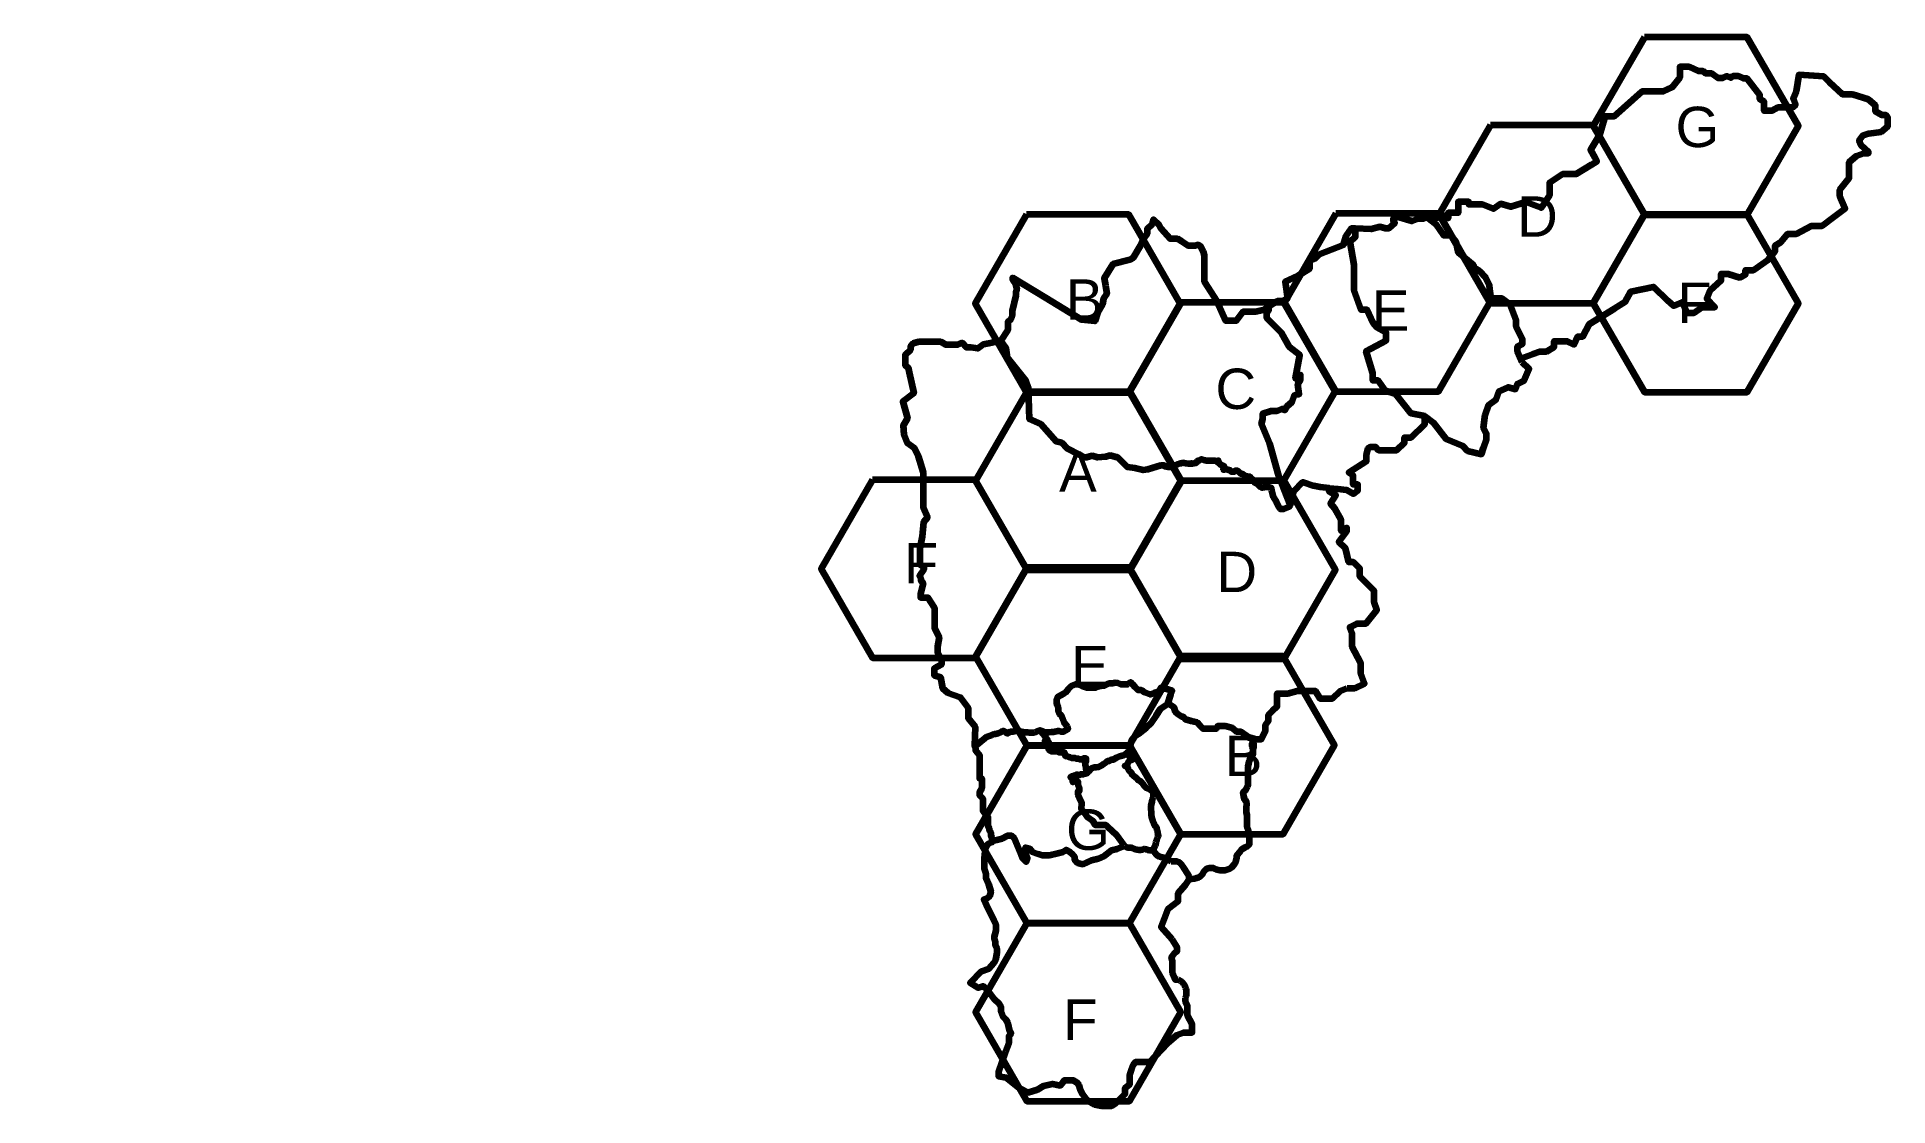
# Model space of a CAD drawing. Header units: millimetres. Extents: x 35340 to 139450, y -25080 to 35040.
import ezdxf

# ---------------------------------------------------------------- set-up
doc = ezdxf.new("R2010")
doc.units = ezdxf.units.MM
doc.styles.get("Standard").update_dxf_attribs({"font": 'arial.ttf'})

msp = doc.modelspace()

# ---------------------------------------------------------------- linework, layer by layer
at = {"color": 4, "lineweight": 211}
for points in [[(125757, 35040), (122870, 30040), (125757, 25040), (131530, 25040), (134417, 30040), (131530, 35040)], [(117097, 30080), (114210, 25080), (117097, 20080), (122870, 20080), (125757, 25080), (122870, 30080)], [(90987, 25050), (88100, 20050), (90987, 15050), (96760, 15050), (99647, 20050), (96760, 25050)], [(108387, 25110), (105500, 20110), (108387, 15110), (114160, 15110), (117047, 20110), (114160, 25110)], [(125757, 25060), (122870, 20060), (125757, 15060), (131530, 15060), (134417, 20060), (131530, 25060)], [(99697, 20100), (96810, 15100), (99697, 10100), (105470, 10100), (108357, 15100), (105470, 20100)], [(91013, 15083), (88126, 10083), (91013, 5083), (96787, 5083), (99673, 10083), (96787, 15083)], [(82334, 10132), (79447, 5132), (82334, 132), (88107, 132), (90994, 5132), (88107, 10132)], [(99707, 10070), (96820, 5070), (99707, 70), (105480, 70), (108367, 5070), (105480, 10070)], [(91019, 5202), (88132, 202), (91019, -4798), (96793, -4798), (99679, 202), (96793, 5202)], [(99667, 210), (96780, -4790), (99667, -9790), (105440, -9790), (108327, -4790), (105440, 210)], [(91017, -4800), (88130, -9800), (91017, -14800), (96790, -14800), (99677, -9800), (96790, -4800)], [(91019, -14805), (88132, -19805), (91019, -24805), (96793, -24805), (99679, -19805), (96793, -14805)]]:
    msp.add_lwpolyline(points, close=True, dxfattribs=at)
at = {"color": 30, "lineweight": 211, "true_color": 0xf8991e}
for points in [[(118781, 16966), (119460, 17200), (119890, 17348), (120250, 17348), (120680, 17620), (120680, 17930), (121400, 17930), (121790, 17750), (122010, 18200), (122290, 18200), (122670, 18910), (124070, 19770), (124677, 20143), (124990, 20720), (126260, 20990), (127050, 20230), (127378, 19915), (127880, 20130), (128140, 19520), (128540, 19520), (129000, 19850), (129710, 19850), (129270, 20310), (129450, 20780), (130060, 21350), (130060, 21730), (130460, 21730), (131110, 21510), (131440, 21690), (131440, 21930), (131890, 21930), (132710, 22500), (133100, 23000), (133100, 23320), (133440, 23530), (133810, 23970), (134310, 23970), (135150, 24430), (135750, 24430), (136370, 24890), (137045, 25390), (136740, 26090), (136740, 26450), (137260, 27100), (137260, 28010), (137680, 28360), (138090, 28500), (138360, 28500), (138360, 28580), (137950, 28960), (137820, 29220), (138040, 29500), (138370, 29620), (139070, 29710), (139450, 30020), (139450, 30330), (139450, 30510), (139340, 30650), (139110, 30650), (138740, 30850), (138740, 31190), (138360, 31530), (137460, 31810), (136910, 31810), (136170, 32510), (135841, 32821), (134440, 32920), (134290, 31980), (134110, 31590), (134250, 31220), (134080, 31080), (133250, 31080), (132920, 30890), (132480, 30890), (132480, 31390), (132240, 31550), (132240, 31780), (131530, 32700), (131320, 32700), (131050, 32840), (130720, 32840), (130610, 32740), (130380, 32840), (130140, 32730), (129900, 32730), (129540, 32990), (129200, 32990), (129060, 33120), (128800, 33120), (128270, 33360), (127740, 33360), (127740, 32760), (127300, 32200), (126800, 31980), (126100, 31980), (125610, 31980), (124030, 30570), (123530, 30570), (123220, 29530), (122720, 28700), (122960, 28260), (123078, 28044), (122780, 27860), (121911, 27322), (121150, 27322), (120420, 26840), (120420, 26120), (120130, 25700), (119949, 25438), (119080, 25760), (118230, 25490), (117660, 25650), (117270, 25370), (116640, 25620), (116260, 25620), (115880, 25620), (115880, 25770), (115270, 25770), (115270, 25420), (115270, 25150), (114720, 25150), (114720, 24850), (114300, 25070), (114020, 24840), (113540, 24890)], [(105820, 8720), (105180, 10340), (104680, 12160), (104210, 13280), (104290, 13570), (104290, 13870), (104760, 14020), (105100, 14020), (105380, 14120), (105520, 14050), (105650, 14270), (105940, 14530), (106060, 14890), (106210, 14960), (106330, 14960), (106250, 15520), (106410, 15760), (106410, 16040), (106250, 15840), (106130, 15840), (106370, 17140), (105780, 17600), (105330, 18400), (104520, 19230), (104520, 19520), (104630, 19680), (104630, 19880), (104300, 19680), (103880, 19580), (103160, 19580), (102790, 19080), (102200, 19080), (101710, 20160), (101010, 21280), (101010, 21990), (101010, 22750), (100950, 22950), (100790, 23280), (100660, 23360), (100460, 23290), (100110, 23290), (99730, 23540), (99492, 23697), (99370, 23697), (99070, 23697), (98560, 24250), (98460, 24470), (98130, 24770), (98070, 24520), (97780, 24260), (97780, 23980), (97530, 23630), (97390, 23300), (96970, 22610), (96800, 22510), (95850, 22270), (95360, 21470), (95430, 21060), (95508, 20604), (95330, 20330), (95270, 20020), (94990, 19520), (94840, 19060), (94080, 19140), (92060, 20370), (90202, 21501), (90202, 21410), (90380, 21150), (90460, 20840), (90400, 20670), (90400, 20510), (90190, 19640), (90190, 19370), (90110, 19170), (89940, 19020), (89940, 18560), (89550, 17950)], [(108020, 9670), (108507, 9621), (108988, 9573), (109390, 9340), (109630, 9530), (109630, 9870), (109370, 9870), (109370, 10090), (109370, 10380), (109120, 10550), (110120, 11190), (110120, 11550), (110210, 11910), (110340, 12000), (110620, 12000), (110790, 11810), (111220, 11810), (111820, 11810), (112260, 12210), (112260, 12510), (112630, 12510), (113400, 13260), (113400, 13710), (112640, 13870), (111770, 14950), (111190, 15150), (110780, 15730), (110470, 15730), (110470, 16130), (110100, 17380), (111220, 17980), (111220, 18430), (110720, 18710), (110500, 18970), (110150, 19700), (109810, 19700), (109430, 20790), (109430, 22220), (109200, 23520), (109500, 23810), (109500, 24280), (109260, 24280), (108960, 23840), (108800, 23340), (107450, 22800), (107210, 22560), (106910, 22450), (106910, 22010), (106270, 21600), (105550, 21270), (105680, 20330), (105400, 20190), (105090, 20190), (104630, 19880)], [(118870, 16760), (118610, 17360), (118610, 17630), (118900, 17780), (118900, 18050), (118530, 18760), (118530, 19120), (118190, 19990), (117750, 20330), (117130, 20330), (117060, 20860), (117032, 21075), (116840, 21490), (116480, 21880), (116200, 22040), (116130, 22200), (115300, 22900), (115170, 23530), (114890, 23880), (114470, 23880), (114060, 24470), (113540, 24890), (113320, 24820), (113040, 24820), (112670, 24680), (111840, 24930), (111710, 24930), (111620, 24820), (111620, 24700), (111710, 24590), (111360, 24270), (111180, 24270), (110870, 24370), (110380, 24230), (109500, 24280)], [(109030, -1590), (109460, -1590), (110010, -1320), (109800, -750), (109800, -170), (109460, 470), (109318, 737), (109318, 1490), (109190, 1850), (109600, 2060), (110100, 2060), (110700, 2810), (110550, 3240), (110550, 3890), (109740, 4700), (109740, 5150), (109380, 5500), (109130, 5500), (108940, 6300), (108570, 6640), (109020, 7250), (109020, 7440), (108690, 7270), (108690, 7270), (108690, 7880), (108340, 8530), (108090, 8810), (108400, 9280), (108020, 9480), (108020, 9670), (107520, 9720), (107130, 9790), (106600, 9990), (106500, 9990), (106030, 9490), (105900, 9110), (105900, 8920), (105820, 8720), (105730, 8590), (105450, 8480), (105290, 8480), (105180, 8610), (105050, 8890), (104880, 9170), (104800, 9540), (104773, 9663), (104640, 9730), (104460, 9730), (104370, 9700), (104320, 9730), (104250, 9680), (104130, 9740), (103980, 9900), (103980, 9950), (103950, 9950), (103870, 9950), (103740, 10110), (103610, 10220), (103570, 10300), (103420, 10320), (103350, 10329), (103160, 10450), (103121, 10475), (103050, 10475), (102890, 10650), (102710, 10650), (102670, 10590), (102530, 10590), (102490, 10640), (102140, 10750), (102110, 10700), (102080, 10700), (102070, 10730), (102120, 10910), (102090, 10920), (102020, 10920), (101890, 10990), (101900, 11010), (101830, 11060), (101742, 11123), (101800, 11210), (101790, 11220), (101770, 11210), (101730, 11210), (101680, 11180), (101620, 11200), (101550, 11200), (101320, 11200), (101120, 11200), (100970, 11250), (100880, 11280), (100800, 11280), (100740, 11240), (100689, 11206), (100650, 11230), (100580, 11170), (100510, 11070), (100310, 11040), (100270, 11070), (100210, 11030), (100100, 11030), (99960, 11060), (99778, 11099), (99690, 11050), (99620, 11050), (99520, 11020), (99190, 10850), (98960, 10850), (98780, 10890), (98750, 10940), (98550, 10940), (97810, 10710), (97560, 10670), (97090, 10790), (96670, 10850), (96120, 11410), (96020, 11410), (95710, 11510), (95460, 11420), (94980, 11390), (94690, 11490), (94370, 11390), (94260, 11390), (93970, 11540), (93287, 11893), (92990, 12210), (92660, 12300), (91800, 13260), (91160, 13550), (91100, 15320), (90980, 15710), (89930, 17010), (89850, 17550), (89550, 17950), (88880, 17810), (88565, 17744), (88260, 17520), (87860, 17580), (87620, 17580), (87380, 17850), (87120, 17730), (86460, 17730), (86180, 17890), (84930, 17890), (84620, 17800), (84470, 17640), (84470, 17440), (84170, 17160), (84170, 16640), (84170, 16590), (84340, 16460), (84400, 16180), (84650, 15010), (84030, 14540), (84310, 13610), (84060, 13200), (84100, 12680), (84280, 12220), (84680, 11930), (84900, 11470), (85180, 10550), (85180, 8580), (85420, 8010), (85210, 7750), (85120, 6950), (84990, 6300), (84990, 5370), (85220, 5220), (85220, 5100), (84980, 4740), (85060, 4590), (85060, 4470), (85190, 4320), (85040, 3730), (85040, 3520), (85450, 3520), (85820, 2930), (85820, 2340), (85820, 1790), (86080, 1280), (85980, 770), (85980, 430), (86210, -30), (86210, -250), (85810, -480), (85810, -850), (86150, -970), (86270, -1590), (86570, -1840), (87260, -2080), (87720, -2680), (87720, -3260), (88100, -3760), (88074, -4830)], [(113400, 13710), (113860, 13360), (114580, 12450), (115530, 12050), (115800, 11770), (116580, 11580), (116700, 11930), (116867, 12418), (116867, 12730), (116700, 13060), (116800, 13790), (116990, 14330), (117410, 14650), (117580, 15120), (118090, 15340), (118500, 15230), (118610, 15530), (118990, 15720), (119260, 16370), (118870, 16760)], [(97296, -4143), (97733, -3821), (98006, -3559), (98280, -3134), (98534, -2739), (98948, -2471), (99116, -1942), (99181, -1738), (98577, -1537), (98419, -1784), (98171, -1863), (97951, -1934), (97632, -1829), (97459, -1695), (97276, -1695), (97112, -1522), (96972, -1374), (96876, -1272), (96826, -1272), (96702, -1351), (96670, -1372), (96554, -1384), (96358, -1384), (96311, -1384), (96128, -1299), (95986, -1287), (95841, -1315), (95631, -1315), (95358, -1449), (95171, -1464), (95013, -1503), (94871, -1572), (94398, -1572), (94125, -1478), (93926, -1380), (93862, -1380), (93728, -1380), (93508, -1472), (93335, -1631), (93180, -1831), (93085, -1908), (92734, -2079), (92673, -2236), (92673, -2398), (92721, -2540), (92767, -2673), (92767, -2860), (92834, -3004), (92941, -3102), (93014, -3281), (93100, -3495), (93249, -3670), (93278, -3734), (93320, -3825), (93320, -3886), (93061, -4044), (92945, -4044), (92856, -4003), (92714, -4003), (92656, -4020), (92522, -4060), (92392, -4060), (92251, -4083), (92054, -4083), (91778, -3968)], [(103830, -4450), (104210, -4450), (104430, -3990), (104430, -3640), (104600, -3420), (104600, -3090), (104840, -2860), (105102, -2609), (105102, -2230), (105102, -2110), (105102, -1890), (105690, -1890), (106230, -1730), (106640, -1730), (107240, -1730), (107500, -2170), (108200, -2170), (108660, -1730), (109030, -1590)], [(99130, -11310), (99230, -11320), (99320, -11320), (99440, -11320), (99520, -11340), (99530, -11340), (99550, -11350), (99620, -11400), (99690, -11480), (99830, -11670), (100060, -12040), (100120, -12180), (100120, -12270), (100120, -12360), (100240, -12310), (100300, -12310), (100430, -12290), (100480, -12282), (100550, -12250), (100580, -12240), (100700, -12220), (100790, -12150), (100820, -12120), (100910, -12020), (100990, -11870), (101060, -11800), (101130, -11730), (101290, -11690), (101500, -11690), (101650, -11770), (101870, -11810), (102180, -11810), (102410, -11750), (102550, -11640), (102680, -11500), (102770, -11340), (102830, -11120), (102830, -10970), (103020, -10770), (103110, -10630), (103290, -10520), (103430, -10470), (103530, -10360), (103530, -9790), (103490, -9680), (103490, -9590), (103410, -9400), (103410, -9180), (103410, -8990), (103410, -8730), (103360, -8590), (103360, -8290), (103390, -8100), (103360, -7960), (103270, -7890), (103210, -7680), (103180, -7430), (103250, -7350), (103340, -7310), (103420, -7110), (103466, -6996), (103466, -6380), (103466, -5980), (103530, -5650), (103660, -5420), (103736, -5286), (103736, -4960), (103690, -4870), (103690, -4680), (103830, -4450), (103510, -4360), (103070, -4030), (102830, -4030), (102600, -3840), (102190, -3720), (101870, -3720), (101740, -3720), (101660, -3860), (101310, -3860), (101120, -3860), (101120, -3860), (100930, -3860), (100770, -3700), (100590, -3520), (100250, -3430), (99937, -3347), (99820, -3190), (99730, -3190), (99480, -3030), (99380, -2930), (99300, -2670), (98948, -2430)], [(96516, -10452), (96065, -9827), (95585, -9390), (95474, -9290), (95288, -9290), (95059, -9290), (94868, -9290), (94740, -9067), (94429, -8839), (94228, -8529), (94094, -8399), (94105, -8027), (93976, -7755), (93896, -7585), (93896, -7457), (93896, -7354), (93976, -7354), (93976, -7246), (93976, -7199), (93896, -7010), (93896, -6846), (93850, -6805), (93798, -6760), (93798, -6760), (93684, -6725), (93606, -6725), (93606, -6765), (93637, -6812), (93637, -6812), (93601, -6860), (93601, -6793), (93566, -6689), (93548, -6639), (93468, -6592), (93544, -6526), (93625, -6526), (93722, -6478), (93807, -6437), (93864, -6437), (93945, -6469), (94045, -6424), (94144, -6424), (94211, -6424), (94263, -6374), (94346, -6374), (94431, -6338), (94488, -6265), (94449, -6265), (94408, -6221), (94357, -6168), (94357, -6065), (94322, -5957), (94322, -5803), (94285, -5758), (94344, -5714), (94344, -5629), (94344, -5536), (94273, -5536), (94187, -5536), (94126, -5592), (94074, -5592), (93998, -5592), (93932, -5553), (93814, -5553), (93758, -5516), (93689, -5516), (93618, -5516), (93542, -5516), (93444, -5482), (93378, -5459), (93308, -5434), (93258, -5417), (93204, -5398), (93166, -5385), (93166, -5320), (93166, -5283), (93166, -5283), (93131, -5249), (93131, -5249), (93131, -5193), (93131, -5193), (93069, -5193), (93030, -5193), (92976, -5193), (92946, -5193), (92920, -5193), (92900, -5193), (92880, -5207), (92864, -5207), (92845, -5207), (92827, -5207), (92809, -5189), (92786, -5166), (92768, -5148), (92757, -5137), (92735, -5137), (92715, -5151), (92693, -5151), (92671, -5151), (92648, -5139), (92627, -5128), (92606, -5141), (92594, -5148), (92505, -5148), (92460, -5148), (92435, -5148), (92409, -5148), (92389, -5129), (92371, -5129), (92334, -5100), (92320, -5082), (92296, -5076), (92272, -5070), (92256, -4979), (92241, -4851), (92241, -4750), (92272, -4659), (92245, -4642), (92166, -4662), (92090, -4699), (92048, -4671), (92048, -4598), (92048, -4514), (92103, -4497), (92133, -4481), (92169, -4462), (92124, -4405), (91911, -4136), (91778, -3968), (91726, -3968), (91617, -4000), (91553, -4035), (91474, -4067), (91446, -4078), (91400, -4086), (91311, -4100), (91247, -4100), (91171, -4092), (91068, -4080), (90973, -4075), (90892, -4075), (90802, -4058), (90634, -4017), (90600, -4008), (90567, -4008), (90446, -4008), (90316, -4020), (90227, -4039), (90200, -4039), (90081, -4044), (89991, -4102), (89965, -4119), (89942, -4127), (89921, -4127), (89898, -4127), (89867, -4120), (89816, -4061), (89742, -4002), (89692, -3993), (89670, -3993), (89643, -4000), (89614, -4016), (89528, -4067), (89397, -4124), (89252, -4162), (89181, -4162), (89040, -4217), (88764, -4325), (88341, -4674), (88224, -4770), (88151, -4830), (88074, -4830), (88074, -4830), (88119, -4955), (88119, -5082), (88189, -5137), (88348, -5323), (88348, -5543), (88348, -5757), (88348, -6205), (88348, -6501), (88348, -6664), (88490, -6664), (88490, -7000), (88490, -7214), (88347, -7428), (88347, -7602), (88347, -7602), (88531, -7795), (88531, -7928), (88531, -7928), (88531, -8111), (88531, -8336), (88531, -8489), (88531, -8489), (88674, -8641), (88816, -8794), (88816, -8923), (88816, -9321), (88896, -9453), (88896, -9546), (88981, -9702), (88981, -9883), (89037, -9975), (89037, -10104), (89037, -10164), (89318, -10104), (89619, -10039), (89945, -9859), (90134, -9859), (90299, -10015), (90636, -10830), (90756, -11120), (90971, -11354), (91059, -11121), (90931, -10800), (90931, -10551), (91156, -10607), (91312, -10792), (91638, -10896), (91856, -10966), (92281, -10966), (92751, -10860), (93048, -10793), (93221, -10679), (93398, -10768), (93603, -10952), (93701, -11041), (93701, -11225), (93872, -11410), (94161, -11482), (94659, -11261), (95041, -11165), (95350, -11029), (95780, -10699), (96094, -10615), (96516, -10452)], [(98333, -10109), (98383, -9967), (98397, -9925), (98411, -9885), (98386, -9735), (98373, -9652), (98348, -9559), (98326, -9438), (98278, -9364), (98197, -9305), (98168, -9187), (98105, -9037), (98049, -8872), (98034, -8661), (98016, -8269), (98012, -8195), (98069, -7955), (98089, -7817), (98133, -7709), (98146, -7678), (98131, -7560), (98131, -7471), (98091, -7378), (97923, -7278), (97739, -7204), (97630, -7087), (97603, -7038), (97512, -6929), (97473, -6883), (97458, -6883), (97422, -6827), (97343, -6787), (97273, -6751), (97220, -6673), (97033, -6531), (96981, -6470), (96919, -6435), (96919, -6356), (96838, -6280), (96790, -6250), (96763, -6221), (96727, -6182), (96727, -6160), (96708, -6131), (96708, -6113), (96708, -6088), (96698, -6069), (96688, -6049), (96662, -6026), (96606, -5989), (96587, -5976), (96564, -5976), (96546, -5976), (96535, -5959), (96570, -5936), (96631, -5910), (96660, -5881), (96698, -5820), (96752, -5713), (96790, -5667), (96880, -5630), (96930, -5609), (96846, -5522), (96775, -5381), (96741, -5347), (96716, -5347), (96688, -5322), (96665, -5322), (96617, -5279), (96535, -5339), (96446, -5365), (96220, -5430), (96049, -5508), (95878, -5618), (95805, -5618), (95770, -5588), (95647, -5681), (95572, -5681), (95529, -5681), (95490, -5724), (95443, -5776), (95330, -5860), (95228, -5936), (95039, -6016), (94887, -6052), (94786, -6052), (94672, -6083), (94590, -6135), (94488, -6265)], [(89037, -10164), (89037, -10270), (88830, -10340), (88670, -10590), (88610, -11140), (88610, -11710), (88700, -11980), (88700, -12260), (88850, -12610), (88980, -13040), (88910, -13300), (88760, -13410), (88600, -13460), (88730, -13770), (89160, -14640), (89275, -14873), (89275, -15230), (89180, -15570), (89180, -15640), (89240, -15810), (89240, -16020), (89330, -16230), (89330, -16470), (89260, -16860), (89160, -17040), (88880, -17360), (88450, -17510), (87830, -18160), (88270, -18430), (88550, -18350), (88800, -18560), (89180, -19080), (89460, -19340), (89550, -19490), (89550, -19750), (89660, -20040), (89810, -20190), (89930, -20390), (90030, -20880), (90140, -20980), (90000, -21150), (90000, -21550), (89810, -22030), (89420, -23170), (89420, -23410), (89860, -23480), (90600, -24070), (91070, -24320), (91610, -24160), (91960, -23950), (92450, -23840), (92910, -23930), (93070, -23720), (93136, -23634), (93240, -23634), (93330, -23634), (93500, -23634), (93620, -23634), (93810, -23740), (93930, -23890), (94000, -24140), (94140, -24420), (94380, -24730), (94830, -25000), (95220, -25080), (95520, -25080), (95800, -25080), (96010, -24940), (96310, -24640), (96545, -24405), (96545, -24060), (96810, -23850), (96810, -23310), (96910, -23030), (96995, -22792), (97140, -22590), (97360, -22590), (97930, -22590), (98920, -21550), (99460, -21070), (99830, -20950), (100320, -20950), (100320, -20480), (100050, -19990), (100050, -19440), (99940, -19210), (99940, -19000)], [(96516, -10452), (96614, -10522), (96699, -10538), (96849, -10538), (96910, -10550), (97104, -10630), (97310, -10676), (97417, -10676), (97511, -10664), (97608, -10623), (97671, -10629), (97712, -10633), (97816, -10668), (97916, -10688), (97980, -10688), (98011, -10692), (98114, -10713), (98177, -10576), (98242, -10418), (98272, -10346), (98297, -10244), (98316, -10164), (98333, -10109), (98333, -10109), (98333, -10109)], [(99180, -15710), (98560, -15030), (98750, -14540), (98961, -13995), (99280, -13750), (99524, -13563), (99524, -13110), (99930, -12650), (100120, -12360)], [(99530, -17990), (99370, -17990), (99200, -17600), (99200, -17540), (99200, -16930), (99150, -16710), (99330, -16470), (99470, -16370), (99470, -16160), (99180, -15710)]]:
    msp.add_lwpolyline(points, dxfattribs=at)
at = {"color": 159, "lineweight": 211, "true_color": 0x22346e}
msp.add_lwpolyline([(96617, -5279), (96735, -5147), (96799, -5076), (96842, -4850), (96889, -4599), (96960, -4439), (97111, -4279), (97296, -4143), (97296, -4143), (97296, -4143)], dxfattribs=at)
at = {"color": 31, "lineweight": 211, "true_color": 0xfecc66}
msp.add_lwpolyline([(98114, -10713), (98220, -10850), (98286, -10935), (98480, -11050), (98720, -11100), (98910, -11190), (99130, -11310)], dxfattribs=at)
msp.add_arc((99240, -18696), 763, 336.53481, 67.65365, dxfattribs=at)

# ---------------------------------------------------------------- texts
at = {"color": 40, "lineweight": 80, "true_color": 0xf8d731}
for s, p in [('G', (127500, 28849)), ('D', (118590, 23812)), ('B', (93200, 19140)), ('F', (127600, 18962)), ('E', (110418, 18520)), ('C', (101620, 14120)), ('A', (92830, 9470)), ('F', (84100, 4310)), ('D', (101680, 3820)), ('E', (93508, -1472)), ('B', (102148, -6530)), ('G', (93221, -10679)), ('F', (93048, -21360))]:
    msp.add_text(s, height=2270, dxfattribs=at).set_placement(p)
at = {"color": 159, "lineweight": 211, "true_color": 0x22346e, "insert": (35340, 22790), "char_height": 2.5, "attachment_point": 1}
msp.add_mtext_dynamic_manual_height_columns('A', width=14580, gutter_width=12.5, heights=[0], dxfattribs=at)

doc.saveas('drawing.dxf')
